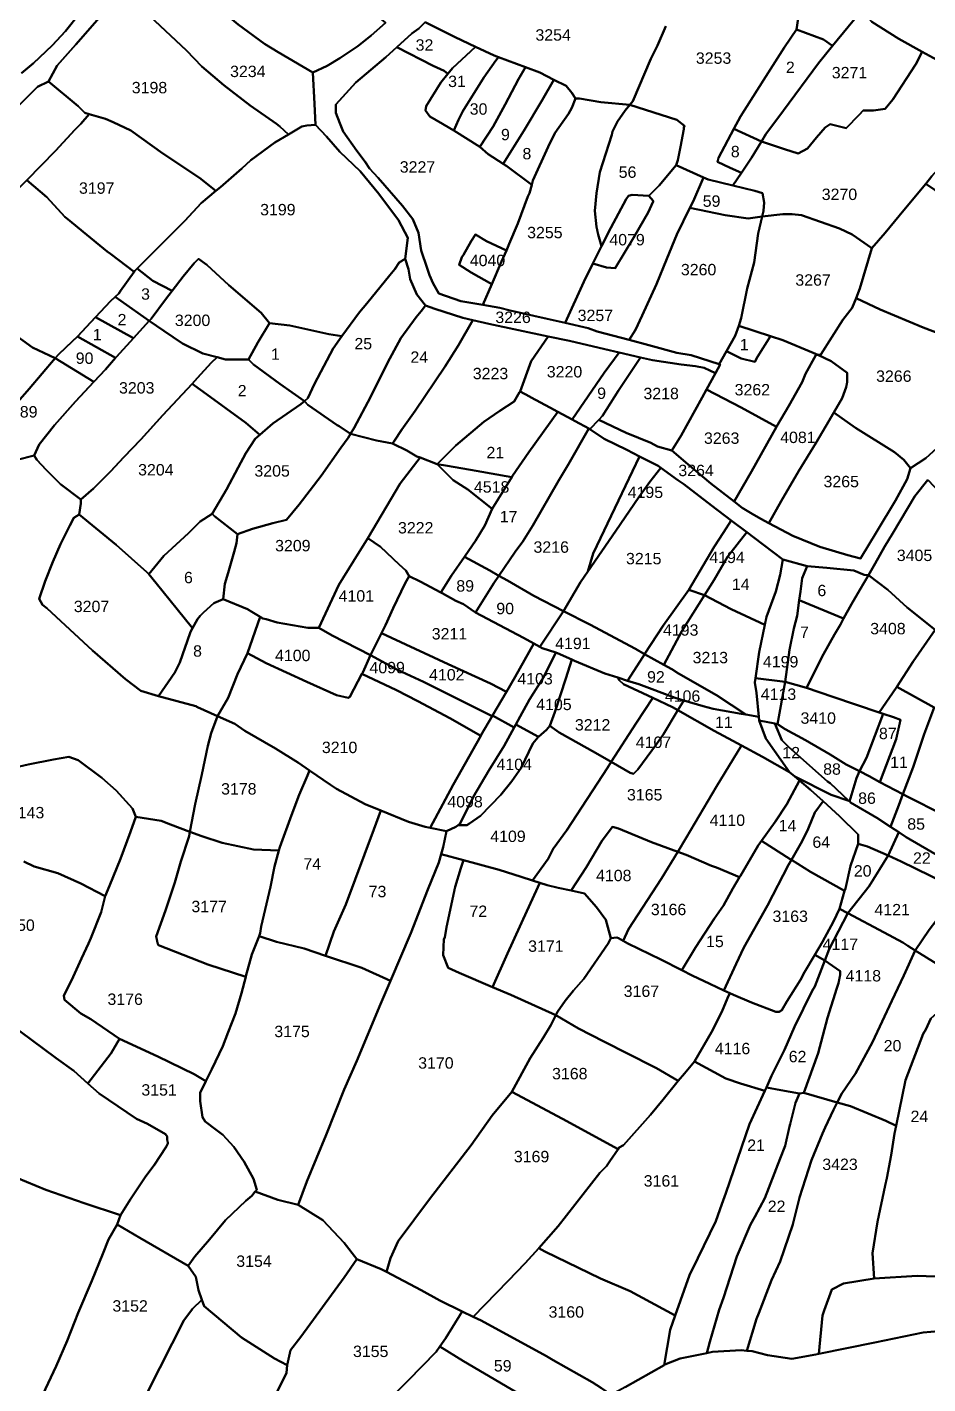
# Model space of a CAD drawing. Header units: inches. Extents: x -210528 to -96779, y -167010 to -59860.
# Drawn here: x -181319 to -171095, y -124539 to -109131 of the extents above; entities that cross this region are included whole.
import ezdxf

# ---------------------------------------------------------------- set-up
doc = ezdxf.new("R2010")
doc.units = ezdxf.units.IN
doc.header["$MEASUREMENT"] = 0
doc.layers.add('PDF7_Geometry', color=9, linetype='Continuous', true_color=0x808080)
doc.layers.add('PDF7_Text', color=7, linetype='Continuous', true_color=0xffffff)
doc.styles.add('PDF Arial', font='arial.ttf')

msp = doc.modelspace()

# ---------------------------------------------------------------- linework, layer by layer
at = {"layer": 'PDF7_Geometry', "color": 1, "lineweight": 40}
for points in [[(-181471, -108817), (-181238, -108600), (-180873, -108284), (-180786, -108198), (-180690, -108121), (-180834, -107900), (-180642, -107699), (-180507, -107546), (-180325, -107345), (-180056, -107067), (-179905, -106911), (-179883, -106952), (-179834, -106990), (-179594, -106971), (-179325, -106990), (-179118, -107096), (-179277, -107306), (-179758, -107891), (-180315, -108514), (-180719, -108974), (-180882, -109175), (-181036, -109338), (-181248, -109539), (-181382, -109654)], [(-180498, -109022), (-180767, -109329), (-180979, -109568), (-181075, -109750), (-181200, -109808), (-181805, -110411)], [(-181382, -109654), (-181248, -109539), (-181036, -109338), (-180882, -109175), (-180719, -108974)], [(-179931, -109003), (-179508, -109396), (-179335, -109578), (-179085, -109789), (-178787, -110019), (-178489, -110230), (-178451, -110259), (-178353, -110349), (-178508, -110441), (-178778, -110642), (-178883, -110738), (-179124, -110949), (-179176, -110991), (-179364, -110843), (-179777, -110565), (-180142, -110306), (-180344, -110210), (-180431, -110172), (-180614, -110119), (-180662, -110105), (-180738, -110028), (-181075, -109750), (-180979, -109568), (-180767, -109329), (-180498, -109022)], [(-176799, -109076), (-176874, -109147), (-176951, -109204), (-177122, -109358), (-177249, -109473), (-177586, -109760), (-177816, -110009), (-177816, -110105), (-177768, -110220), (-177730, -110316), (-177576, -110537), (-177480, -110661), (-177432, -110738), (-177336, -110843), (-177057, -111160), (-176942, -111313), (-176875, -111466), (-176846, -111668), (-176778, -111869), (-176750, -111946), (-176711, -112041), (-176644, -112157), (-176394, -112243), (-176145, -112286), (-175952, -112320), (-175837, -112348), (-175414, -112444), (-175212, -112490), (-174952, -112550), (-174847, -112588), (-174486, -112682), (-174260, -112741), (-173943, -112828), (-173780, -112857), (-173464, -112958), (-173453, -112962), (-173506, -113060), (-173635, -113000), (-173732, -112981), (-173895, -112962), (-174222, -112914), (-174358, -112882), (-174600, -112826), (-174760, -112789), (-175164, -112693), (-175404, -112643), (-176077, -112502), (-176261, -112460), (-176375, -112434), (-176692, -112329), (-176798, -112291), (-176894, -112166), (-176971, -111994), (-176990, -111879), (-177028, -111763), (-176999, -111524), (-177105, -111323), (-177326, -111025), (-177538, -110767), (-177768, -110546), (-177922, -110374), (-178047, -110239), (-178057, -110000), (-178076, -109645), (-177912, -109569), (-177768, -109482), (-177566, -109348), (-177413, -109224), (-177251, -109083)], [(-174067, -109119), (-174164, -109339), (-174241, -109492), (-174442, -109972), (-174476, -110013), (-174808, -109981), (-175048, -109943), (-175096, -109943), (-175135, -109876), (-175202, -109799), (-175340, -109728), (-175500, -109646), (-175660, -109586), (-175967, -109473), (-176019, -109454), (-176231, -109353), (-176461, -109243), (-176799, -109076)], [(-172568, -109033), (-172587, -109157), (-172722, -109358), (-172962, -109732), (-173222, -110144), (-173297, -110286), (-173472, -110614), (-173481, -110662), (-173337, -110729), (-173211, -110784), (-173308, -110930), (-173587, -110863), (-173643, -110838), (-173952, -110700), (-173933, -110643), (-173904, -110489), (-173866, -110288), (-173866, -110269), (-173856, -110250), (-173943, -110182), (-174476, -110013), (-174442, -109972), (-174241, -109492), (-174164, -109339), (-174067, -109119)], [(-169598, -109052), (-169742, -109292), (-169829, -109445), (-169973, -109704), (-170184, -109876), (-170223, -109924), (-170252, -109955), (-170771, -109627), (-170992, -109502), (-171158, -109410), (-171424, -109263), (-171732, -109071)], [(-171050, -110825), (-171119, -110909), (-171367, -111208), (-171578, -111467), (-171732, -111640), (-171953, -111486), (-172097, -111419), (-172530, -111266), (-172636, -111256), (-172741, -111256), (-172976, -111280), (-172962, -111218), (-172953, -111122), (-172972, -111016), (-173058, -110988), (-173308, -110930), (-173211, -110784), (-173097, -110614), (-172984, -110428), (-172722, -110518), (-172568, -110566), (-172462, -110509), (-172357, -110384), (-172261, -110269), (-172203, -110231), (-172020, -110279), (-171876, -110125), (-171828, -110077), (-171713, -110077), (-171578, -110058), (-171492, -109953), (-171232, -109550), (-171158, -109410), (-170992, -109502)], [(-181322, -110868), (-181094, -111063), (-180892, -111284), (-180835, -111332), (-180681, -111456), (-180412, -111677), (-180373, -111706), (-180104, -111910), (-180258, -112127), (-180277, -112156), (-180320, -112194), (-180373, -112242), (-180542, -112425), (-180595, -112482), (-180749, -112643), (-180806, -112702), (-180960, -112846), (-180999, -112892), (-181258, -112769), (-181700, -112453)], [(-170992, -113911), (-171117, -114026), (-171290, -114141), (-171367, -114045), (-171473, -113959), (-171915, -113681), (-172163, -113508), (-172069, -113346), (-172021, -113221), (-172011, -113163), (-172011, -113058), (-172194, -112924), (-172343, -112853), (-172309, -112847), (-172059, -112454), (-171953, -112320), (-171909, -112208), (-171636, -112339), (-171146, -112541), (-170848, -112656)], [(-171094, -114273), (-171242, -114457), (-171492, -114879), (-171588, -115032), (-171694, -115224), (-171770, -115354), (-171819, -115349), (-171934, -115301), (-172242, -115272), (-172463, -115253), (-172742, -115176), (-173069, -114927), (-173149, -114866), (-173326, -114732), (-173549, -114563), (-173866, -114323), (-173934, -114275), (-174125, -114134), (-174155, -114112), (-174366, -114007), (-174510, -113930), (-174770, -113805), (-174931, -113698), (-174830, -113590), (-174520, -113738), (-174241, -113853), (-174164, -113892), (-174001, -113940), (-173818, -114093), (-173559, -114313), (-173295, -114519), (-173203, -114591), (-173088, -114659), (-172992, -114716), (-172900, -114764), (-172626, -114908), (-172319, -115032), (-172002, -115128), (-171858, -115167), (-171675, -114860), (-171463, -114505), (-171329, -114266), (-171290, -114141), (-171117, -114026), (-170992, -113911)], [(-181431, -114044), (-181239, -113996), (-181210, -114044), (-181104, -114159), (-180941, -114322), (-180710, -114495), (-180710, -114542), (-180729, -114667), (-180787, -114705), (-180835, -114792), (-180941, -115003), (-181027, -115204), (-181114, -115424), (-181181, -115625), (-181143, -115693), (-181095, -115731), (-180989, -115827), (-180835, -115971), (-180576, -116210), (-180201, -116536), (-180028, -116670), (-179826, -116728), (-179403, -116843), (-179384, -116853), (-179159, -116955), (-179230, -117150), (-179269, -117293), (-179336, -117619), (-179413, -117955), (-179471, -118268), (-179692, -118185), (-179797, -118146), (-180086, -118098), (-180124, -118003), (-180307, -117801), (-180470, -117657), (-180739, -117456), (-180845, -117418), (-181018, -117447), (-181306, -117504), (-181758, -117609)], [(-181758, -117609), (-181306, -117504), (-181018, -117447), (-180845, -117418), (-180739, -117456), (-180470, -117657), (-180307, -117801), (-180124, -118003), (-180086, -118098), (-180144, -118271), (-180259, -118578), (-180384, -118884), (-180432, -118999), (-180711, -118855), (-180970, -118740), (-181239, -118664), (-181355, -118606)], [(-181355, -118606), (-181239, -118664), (-180970, -118740), (-180711, -118855), (-180432, -118999), (-180480, -119181), (-180595, -119478), (-180624, -119536), (-180701, -119708), (-180817, -119958), (-180903, -120130), (-180894, -120178), (-180711, -120331), (-180596, -120399), (-180269, -120619), (-180365, -120782), (-180628, -121127), (-180788, -120983), (-180990, -120839), (-181403, -120533)], [(-171013, -123321), (-171215, -123313), (-171705, -123342), (-171724, -123055), (-171666, -122700), (-171580, -122288), (-171560, -122202), (-171512, -121943), (-171474, -121694), (-171456, -121607), (-171349, -121090), (-171147, -120563), (-171118, -120515), (-171060, -120390)], [(-181403, -120533), (-180990, -120839), (-180788, -120983), (-180628, -121127), (-180500, -121242), (-180077, -121530), (-179952, -121587), (-179750, -121702), (-179731, -121731), (-179731, -121769), (-179721, -121798), (-179721, -121808), (-179740, -121846), (-179875, -122057), (-179971, -122181), (-180144, -122440), (-180259, -122622), (-180673, -122488), (-181105, -122335), (-181547, -122152)], [(-181721, -124577), (-182028, -124443), (-182567, -124184), (-182759, -124098), (-182827, -124063), (-182528, -123437), (-182403, -123197), (-182143, -122651), (-181961, -122277), (-181893, -122143), (-181852, -122042), (-181547, -122152), (-181105, -122335), (-180673, -122488), (-180259, -122622), (-180298, -122728), (-180394, -122900), (-180461, -123063), (-180586, -123370), (-180740, -123734), (-180865, -124050), (-180990, -124338), (-181203, -124788)], [(-170801, -123927), (-171147, -123956), (-171695, -124071), (-172331, -124197), (-172291, -123764), (-172272, -123706), (-172185, -123467), (-172051, -123400), (-171705, -123342), (-171215, -123313), (-171013, -123321)], [(-174531, -124578), (-174089, -124325), (-174079, -124319), (-173906, -124252), (-173605, -124189), (-173541, -124176), (-173214, -124157), (-173150, -124162), (-173089, -124166), (-172916, -124214), (-172637, -124253), (-172368, -124205), (-172331, -124197), (-171695, -124071), (-171147, -123956), (-170801, -123927)]]:
    msp.add_lwpolyline(points, dxfattribs=at)
for points in [[(-178671, -107751), (-178537, -107862), (-178406, -107978), (-178220, -108140), (-178085, -108303), (-177835, -108572), (-177566, -108821), (-177336, -109013), (-177251, -109083), (-177413, -109224), (-177566, -109348), (-177768, -109482), (-177912, -109569), (-178076, -109645), (-178470, -109415), (-178624, -109319), (-178922, -109099), (-179335, -108754), (-179479, -108629), (-179258, -108389), (-179152, -108255), (-179133, -108236), (-178969, -108065), (-178931, -108025)], [(-172478, -108357), (-172433, -108295), (-172318, -108208), (-172260, -108199), (-172126, -108304), (-171934, -108592), (-171795, -108744), (-171809, -108889), (-171809, -108985), (-171876, -108975), (-172176, -109342), (-172280, -109272), (-172587, -109157), (-172568, -109033), (-172674, -108965), (-172712, -108946), (-172828, -108870), (-172549, -108457)], [(-179479, -108629), (-179335, -108754), (-178922, -109099), (-178624, -109319), (-178470, -109415), (-178076, -109645), (-178057, -110000), (-178047, -110239), (-178143, -110249), (-178201, -110259), (-178353, -110349), (-178451, -110259), (-178489, -110230), (-178787, -110019), (-179085, -109789), (-179335, -109578), (-179508, -109396), (-179931, -109003), (-179806, -108926)], [(-176799, -109076), (-176461, -109243), (-176231, -109353), (-176490, -109597), (-176544, -109663), (-176586, -109626), (-176711, -109569), (-177122, -109358), (-176951, -109204), (-176874, -109147)], [(-171809, -108985), (-171732, -109071), (-171424, -109263), (-171158, -109410), (-171232, -109550), (-171492, -109953), (-171578, -110058), (-171713, -110077), (-171828, -110077), (-171876, -110125), (-172020, -110279), (-172203, -110231), (-172261, -110269), (-172357, -110384), (-172462, -110509), (-172568, -110566), (-172722, -110518), (-172984, -110428), (-172933, -110346), (-172732, -110077), (-172337, -109541), (-172176, -109342), (-171876, -108975)], [(-172587, -109157), (-172280, -109272), (-172176, -109342), (-172337, -109541), (-172732, -110077), (-172933, -110346), (-172984, -110428), (-173297, -110286), (-173222, -110144), (-172962, -109732), (-172722, -109358)], [(-177122, -109358), (-176711, -109569), (-176586, -109626), (-176544, -109663), (-176624, -109760), (-176788, -110029), (-176797, -110077), (-176749, -110144), (-176605, -110230), (-176519, -110278), (-176476, -110305), (-176182, -110489), (-176086, -110575), (-175917, -110683), (-175875, -110709), (-175590, -110920), (-175615, -111016), (-175635, -111054), (-175750, -111361), (-175846, -111591), (-175879, -111668), (-176106, -111562), (-176231, -111486), (-176279, -111562), (-176365, -111716), (-176384, -111744), (-176413, -111831), (-176279, -111917), (-176043, -112049), (-176145, -112286), (-176394, -112243), (-176644, -112157), (-176711, -112041), (-176750, -111946), (-176778, -111869), (-176846, -111668), (-176875, -111466), (-176942, -111313), (-177057, -111160), (-177336, -110843), (-177432, -110738), (-177480, -110661), (-177576, -110537), (-177730, -110316), (-177768, -110220), (-177816, -110105), (-177816, -110009), (-177586, -109760), (-177249, -109473)], [(-176231, -109353), (-176019, -109454), (-175967, -109473), (-176000, -109511), (-176134, -109703), (-176375, -110086), (-176423, -110182), (-176476, -110305), (-176519, -110278), (-176605, -110230), (-176749, -110144), (-176797, -110077), (-176788, -110029), (-176624, -109760), (-176544, -109663), (-176490, -109597)], [(-175967, -109473), (-175660, -109586), (-175740, -109722), (-175894, -110010), (-176029, -110259), (-176182, -110489), (-176476, -110305), (-176423, -110182), (-176375, -110086), (-176134, -109703), (-176000, -109511)], [(-175660, -109586), (-175500, -109646), (-175340, -109728), (-175471, -109962), (-175682, -110307), (-175917, -110683), (-176086, -110575), (-176182, -110489), (-176029, -110259), (-175894, -110010), (-175740, -109722)], [(-181075, -109750), (-180738, -110028), (-180662, -110105), (-180614, -110119), (-180710, -110230), (-180777, -110297), (-180998, -110536), (-181322, -110868), (-181354, -110900), (-181557, -111107), (-181738, -110948), (-182039, -110613), (-181805, -110411), (-181200, -109808)], [(-175340, -109728), (-175202, -109799), (-175135, -109876), (-175096, -109943), (-175135, -110048), (-175173, -110115), (-175327, -110336), (-175404, -110489), (-175577, -110872), (-175590, -110920), (-175875, -110709), (-175917, -110683), (-175682, -110307), (-175471, -109962)], [(-175096, -109943), (-175048, -109943), (-174808, -109981), (-174476, -110013), (-174529, -110077), (-174616, -110202), (-174673, -110317), (-174683, -110355), (-174817, -110777), (-174856, -111016), (-174875, -111217), (-174856, -111400), (-174837, -111486), (-174798, -111620), (-174896, -111815), (-175000, -112023), (-175212, -112490), (-175414, -112444), (-175837, -112348), (-175952, -112320), (-176145, -112286), (-176043, -112049), (-175933, -111792), (-175879, -111668), (-175846, -111591), (-175750, -111361), (-175635, -111054), (-175615, -111016), (-175590, -110920), (-175577, -110872), (-175404, -110489), (-175327, -110336), (-175173, -110115), (-175135, -110048)], [(-174476, -110013), (-173943, -110182), (-173856, -110250), (-173866, -110269), (-173866, -110288), (-173904, -110489), (-173933, -110643), (-173952, -110700), (-174145, -110930), (-174260, -111045), (-174452, -111035), (-174491, -111045), (-174520, -111083), (-174693, -111409), (-174798, -111620), (-174837, -111486), (-174856, -111400), (-174875, -111217), (-174856, -111016), (-174817, -110777), (-174683, -110355), (-174673, -110317), (-174616, -110202), (-174529, -110077)], [(-180614, -110119), (-180431, -110172), (-180344, -110210), (-180142, -110306), (-179777, -110565), (-179364, -110843), (-179176, -110991), (-179345, -111131), (-179527, -111332), (-180071, -111873), (-180095, -111897), (-180104, -111910), (-180373, -111706), (-180412, -111677), (-180681, -111456), (-180835, -111332), (-180892, -111284), (-181094, -111063), (-181322, -110868), (-180998, -110536), (-180777, -110297), (-180710, -110230)], [(-170372, -110079), (-169973, -110356), (-169415, -110710), (-169369, -110740), (-169685, -111151), (-169858, -111400), (-170060, -111649), (-170790, -111132), (-171119, -110909), (-171050, -110825), (-170742, -110480), (-170607, -110327), (-170453, -110164)], [(-178047, -110239), (-177922, -110374), (-177768, -110546), (-177538, -110767), (-177326, -111025), (-177105, -111323), (-176999, -111524), (-177028, -111763), (-177096, -111802), (-177144, -111878), (-177201, -111946), (-177461, -112271), (-177547, -112367), (-177745, -112641), (-177894, -112616), (-178336, -112520), (-178566, -112492), (-178662, -112377), (-179028, -112060), (-179278, -111830), (-179374, -111763), (-179422, -111811), (-179547, -111964), (-179673, -112126), (-179893, -112012), (-180071, -111873), (-179527, -111332), (-179345, -111131), (-179176, -110991), (-179124, -110949), (-178883, -110738), (-178778, -110642), (-178508, -110441), (-178353, -110349), (-178201, -110259), (-178143, -110249)], [(-173297, -110286), (-172984, -110428), (-173097, -110614), (-173211, -110784), (-173337, -110729), (-173481, -110662), (-173472, -110614)], [(-173952, -110700), (-173643, -110838), (-173760, -111112), (-173795, -111184), (-173943, -111486), (-174058, -111764), (-174174, -112051), (-174337, -112406), (-174414, -112569), (-174486, -112682), (-174847, -112588), (-174952, -112550), (-175212, -112490), (-175000, -112023), (-174896, -111815), (-174741, -111860), (-174645, -111869), (-174423, -111505), (-174270, -111237), (-174212, -111112), (-174212, -111103), (-174260, -111045), (-174145, -110930)], [(-173643, -110838), (-173587, -110863), (-173308, -110930), (-173058, -110988), (-172972, -111016), (-172953, -111122), (-172962, -111218), (-172976, -111280), (-173135, -111304), (-173395, -111266), (-173795, -111184), (-173760, -111112)], [(-171119, -110909), (-170790, -111132), (-170060, -111649), (-170002, -111716), (-170098, -111822), (-170213, -111966), (-170617, -112531), (-170733, -112684), (-170790, -112684), (-170848, -112656), (-171146, -112541), (-171636, -112339), (-171909, -112208), (-171867, -112100), (-171732, -111640), (-171578, -111467), (-171367, -111208)], [(-174260, -111045), (-174212, -111103), (-174212, -111112), (-174270, -111237), (-174423, -111505), (-174645, -111869), (-174741, -111860), (-174896, -111815), (-174798, -111620), (-174693, -111409), (-174520, -111083), (-174491, -111045), (-174452, -111035)], [(-173795, -111184), (-173395, -111266), (-173135, -111304), (-172976, -111280), (-173020, -111476), (-173068, -111802), (-173145, -112099), (-173212, -112435), (-173242, -112522), (-173280, -112636), (-173381, -112812), (-173464, -112958), (-173780, -112857), (-173943, -112828), (-174260, -112741), (-174486, -112682), (-174414, -112569), (-174337, -112406), (-174174, -112051), (-174058, -111764), (-173943, -111486)], [(-172976, -111280), (-172741, -111256), (-172636, -111256), (-172530, -111266), (-172097, -111419), (-171953, -111486), (-171732, -111640), (-171867, -112100), (-171909, -112208), (-171953, -112320), (-172059, -112454), (-172309, -112847), (-172343, -112853), (-172395, -112828), (-172741, -112684), (-172880, -112639), (-173242, -112522), (-173212, -112435), (-173145, -112099), (-173068, -111802), (-173020, -111476)], [(-175879, -111668), (-175933, -111792), (-176043, -112049), (-176279, -111917), (-176413, -111831), (-176384, -111744), (-176365, -111716), (-176279, -111562), (-176231, -111486), (-176106, -111562)], [(-179673, -112126), (-179547, -111964), (-179422, -111811), (-179374, -111763), (-179278, -111830), (-179028, -112060), (-178662, -112377), (-178566, -112492), (-178701, -112712), (-178807, -112904), (-179066, -112904), (-179163, -112879), (-179326, -112837), (-179556, -112722), (-179768, -112578), (-179933, -112466), (-179912, -112444), (-179749, -112223)], [(-176798, -112291), (-176846, -112358), (-176903, -112425), (-177077, -112664), (-177230, -112942), (-177423, -113335), (-177605, -113680), (-177647, -113751), (-177778, -113661), (-177798, -113652), (-178134, -113421), (-178172, -113378), (-178134, -113345), (-178057, -113182), (-177846, -112779), (-177745, -112641), (-177547, -112367), (-177461, -112271), (-177201, -111946), (-177144, -111878), (-177096, -111802), (-177028, -111763), (-176990, -111879), (-176971, -111994), (-176894, -112166)], [(-182316, -111968), (-182046, -112175), (-181700, -112453), (-181258, -112769), (-180999, -112892), (-181296, -113239), (-181479, -113447), (-181835, -113220), (-182113, -113009), (-182382, -112779), (-182760, -112477), (-182632, -112338), (-182440, -112117)], [(-180071, -111873), (-179893, -112012), (-179673, -112126), (-179749, -112223), (-179912, -112444), (-179933, -112466), (-180320, -112194), (-180277, -112156), (-180258, -112127), (-180104, -111910), (-180095, -111897)], [(-180320, -112194), (-179933, -112466), (-180113, -112663), (-180542, -112425), (-180373, -112242)], [(-176261, -112460), (-176423, -112741), (-176577, -112990), (-176913, -113489), (-177067, -113700), (-177154, -113834), (-177170, -113861), (-177355, -113824), (-177647, -113751), (-177605, -113680), (-177423, -113335), (-177230, -112942), (-177077, -112664), (-176903, -112425), (-176846, -112358), (-176798, -112291), (-176692, -112329), (-176375, -112434)], [(-179933, -112466), (-179768, -112578), (-179556, -112722), (-179326, -112837), (-179163, -112879), (-179230, -112942), (-179384, -113115), (-179447, -113183), (-179778, -113536), (-180028, -113814), (-180220, -114015), (-180374, -114178), (-180566, -114370), (-180710, -114495), (-180941, -114322), (-181104, -114159), (-181210, -114044), (-181239, -113996), (-181181, -113872), (-181008, -113651), (-180768, -113383), (-180561, -113159), (-180431, -113019), (-180316, -112886), (-180306, -112875), (-180113, -112663)], [(-180542, -112425), (-180113, -112663), (-180306, -112875), (-180316, -112886), (-180749, -112643), (-180595, -112482)], [(-175404, -112643), (-175596, -112923), (-175721, -113268), (-175731, -113278), (-175789, -113383), (-175952, -113489), (-176135, -113613), (-176452, -113882), (-176663, -114093), (-176856, -114020), (-176894, -114006), (-177009, -113939), (-177163, -113862), (-177170, -113861), (-177154, -113834), (-177067, -113700), (-176913, -113489), (-176577, -112990), (-176423, -112741), (-176261, -112460), (-176077, -112502)], [(-177745, -112641), (-177846, -112779), (-178057, -113182), (-178134, -113345), (-178172, -113378), (-178451, -113182), (-178749, -112961), (-178807, -112904), (-178701, -112712), (-178566, -112492), (-178336, -112520), (-177894, -112616)], [(-173242, -112522), (-172880, -112639), (-173030, -112876), (-173059, -112933), (-173213, -112895), (-173381, -112812), (-173280, -112636)], [(-180749, -112643), (-180316, -112886), (-180431, -113019), (-180561, -113159), (-180999, -112892), (-180960, -112846), (-180806, -112702)], [(-174600, -112826), (-174770, -113058), (-175132, -113585), (-175294, -113499), (-175385, -113451), (-175596, -113336), (-175616, -113326), (-175721, -113268), (-175596, -112923), (-175404, -112643), (-175164, -112693), (-174760, -112789)], [(-172880, -112639), (-172741, -112684), (-172395, -112828), (-172343, -112853), (-172367, -112857), (-172482, -113068), (-172520, -113163), (-172674, -113432), (-172809, -113662), (-172814, -113671), (-173213, -113451), (-173606, -113246), (-173506, -113060), (-173453, -112962), (-173464, -112958), (-173381, -112812), (-173213, -112895), (-173059, -112933), (-173030, -112876)], [(-180999, -112892), (-180561, -113159), (-180768, -113383), (-181008, -113651), (-181181, -113872), (-181239, -113996), (-181431, -114044), (-181767, -114178), (-181902, -113986), (-181948, -113946), (-181556, -113536), (-181479, -113447), (-181296, -113239)], [(-179163, -112879), (-179066, -112904), (-178807, -112904), (-178749, -112961), (-178451, -113182), (-178172, -113378), (-178211, -113412), (-178528, -113632), (-178679, -113761), (-178836, -113623), (-179326, -113268), (-179447, -113183), (-179384, -113115), (-179230, -112942)], [(-174358, -112882), (-174606, -113259), (-174789, -113546), (-174830, -113590), (-174931, -113698), (-174943, -113690), (-175097, -113604), (-175132, -113585), (-174770, -113058), (-174600, -112826)], [(-173506, -113060), (-173606, -113246), (-173655, -113336), (-173895, -113767), (-174001, -113940), (-174164, -113892), (-174241, -113853), (-174520, -113738), (-174830, -113590), (-174789, -113546), (-174606, -113259), (-174358, -112882), (-174222, -112914), (-173895, -112962), (-173732, -112981), (-173635, -113000)], [(-172343, -112853), (-172194, -112924), (-172011, -113058), (-172011, -113163), (-172021, -113221), (-172069, -113346), (-172163, -113508), (-172251, -113662), (-172367, -113854), (-172559, -114170), (-172761, -114515), (-172900, -114764), (-172992, -114716), (-173088, -114659), (-173203, -114591), (-173295, -114519), (-173097, -114179), (-172814, -113671), (-172809, -113662), (-172674, -113432), (-172520, -113163), (-172482, -113068), (-172367, -112857)], [(-179447, -113183), (-179326, -113268), (-178836, -113623), (-178679, -113761), (-178730, -113805), (-178836, -113968), (-178922, -114131), (-179057, -114380), (-179220, -114658), (-179355, -114744), (-179489, -114878), (-179768, -115137), (-179939, -115345), (-179961, -115319), (-180307, -115012), (-180729, -114667), (-180710, -114542), (-180710, -114495), (-180566, -114370), (-180374, -114178), (-180220, -114015), (-180028, -113814), (-179778, -113536)], [(-173606, -113246), (-173213, -113451), (-172814, -113671), (-173097, -114179), (-173295, -114519), (-173559, -114313), (-173818, -114093), (-174001, -113940), (-173895, -113767), (-173655, -113336)], [(-178172, -113378), (-178134, -113421), (-177798, -113652), (-177778, -113661), (-177647, -113751), (-177673, -113795), (-177759, -113910), (-177980, -114227), (-178230, -114552), (-178374, -114725), (-178528, -114763), (-178759, -114830), (-178932, -114888), (-179191, -114686), (-179220, -114658), (-179057, -114380), (-178922, -114131), (-178836, -113968), (-178730, -113805), (-178679, -113761), (-178528, -113632), (-178211, -113412)], [(-175294, -113499), (-175625, -113959), (-175808, -114227), (-175817, -114241), (-176221, -114169), (-176548, -114112), (-176663, -114093), (-176452, -113882), (-176135, -113613), (-175952, -113489), (-175789, -113383), (-175731, -113278), (-175721, -113268), (-175616, -113326), (-175596, -113336), (-175385, -113451)], [(-175132, -113585), (-175097, -113604), (-174943, -113690), (-175174, -114093), (-175289, -114284), (-175577, -114792), (-175693, -114974), (-175779, -115089), (-175963, -115361), (-176068, -115300), (-176353, -115147), (-176346, -115137), (-176231, -114965), (-176125, -114792), (-176039, -114601), (-175817, -114241), (-175808, -114227), (-175625, -113959), (-175294, -113499)], [(-172163, -113508), (-171915, -113681), (-171473, -113959), (-171367, -114045), (-171290, -114141), (-171329, -114266), (-171463, -114505), (-171675, -114860), (-171858, -115167), (-172002, -115128), (-172319, -115032), (-172626, -114908), (-172900, -114764), (-172761, -114515), (-172559, -114170), (-172367, -113854), (-172251, -113662)], [(-174931, -113698), (-174770, -113805), (-174510, -113930), (-174366, -114007), (-174606, -114505), (-174895, -115109), (-174955, -115313), (-175039, -115435), (-175230, -115762), (-175568, -115588), (-175866, -115415), (-175963, -115361), (-175779, -115089), (-175693, -114974), (-175577, -114792), (-175289, -114284), (-175174, -114093), (-174943, -113690)], [(-177647, -113751), (-177355, -113824), (-177170, -113861), (-177163, -113862), (-177009, -113939), (-176894, -114006), (-176856, -114020), (-177086, -114313), (-177452, -114936), (-177615, -115195), (-177779, -115463), (-178009, -115952), (-178134, -115952), (-178480, -115894), (-178605, -115856), (-178644, -115846), (-178672, -115829), (-178692, -115817), (-178769, -115770), (-178817, -115741), (-179095, -115626), (-179076, -115453), (-179038, -115329), (-178970, -115089), (-178942, -114993), (-178932, -114888), (-178759, -114830), (-178528, -114763), (-178374, -114725), (-178230, -114552), (-177980, -114227), (-177759, -113910), (-177673, -113795)], [(-176856, -114020), (-176663, -114093), (-176481, -114275), (-176317, -114380), (-176039, -114601), (-176125, -114792), (-176231, -114965), (-176346, -115137), (-176353, -115147), (-176500, -115358), (-176622, -115550), (-176856, -115425), (-176981, -115367), (-177019, -115300), (-177096, -115233), (-177308, -115032), (-177452, -114936), (-177086, -114313)], [(-174125, -114134), (-174251, -114294), (-174376, -114467), (-174635, -114850), (-174955, -115313), (-174895, -115109), (-174606, -114505), (-174366, -114007), (-174155, -114112)], [(-176663, -114093), (-176548, -114112), (-176221, -114169), (-175817, -114241), (-176039, -114601), (-176317, -114380), (-176481, -114275)], [(-173326, -114732), (-173415, -114869), (-173520, -115032), (-173809, -115521), (-174097, -115924), (-174310, -116250), (-174414, -116192), (-174933, -115914), (-175230, -115762), (-175039, -115435), (-174955, -115313), (-174635, -114850), (-174376, -114467), (-174251, -114294), (-174125, -114134), (-173934, -114275), (-173866, -114323), (-173549, -114563)], [(-171094, -114273), (-170829, -114553), (-170704, -114688), (-170416, -115013), (-170401, -115037), (-170483, -115128), (-170763, -115622), (-170771, -115636), (-170983, -115934), (-171012, -115976), (-171329, -115723), (-171550, -115521), (-171770, -115354), (-171694, -115224), (-171588, -115032), (-171492, -114879), (-171242, -114457)], [(-180729, -114667), (-180307, -115012), (-179961, -115319), (-179939, -115345), (-179855, -115444), (-179615, -115741), (-179441, -115956), (-179461, -115990), (-179470, -116009), (-179586, -116345), (-179643, -116460), (-179826, -116728), (-180028, -116670), (-180201, -116536), (-180576, -116210), (-180835, -115971), (-180989, -115827), (-181095, -115731), (-181143, -115693), (-181181, -115625), (-181114, -115424), (-181027, -115204), (-180941, -115003), (-180835, -114792), (-180787, -114705)], [(-179220, -114658), (-179191, -114686), (-178932, -114888), (-178942, -114993), (-178970, -115089), (-179038, -115329), (-179076, -115453), (-179095, -115626), (-179201, -115674), (-179317, -115779), (-179355, -115817), (-179384, -115856), (-179441, -115956), (-179615, -115741), (-179855, -115444), (-179939, -115345), (-179768, -115137), (-179489, -114878), (-179355, -114744)], [(-173149, -114866), (-173367, -115147), (-173520, -115406), (-173631, -115582), (-173809, -115521), (-173520, -115032), (-173415, -114869), (-173326, -114732)], [(-177452, -114936), (-177308, -115032), (-177096, -115233), (-177019, -115300), (-176981, -115367), (-177029, -115444), (-177163, -115731), (-177250, -115923), (-177296, -116015), (-177413, -116249), (-177420, -116263), (-177856, -116038), (-178009, -115952), (-177779, -115463), (-177615, -115195)], [(-172742, -115176), (-172771, -115349), (-172819, -115540), (-172925, -115828), (-172944, -115918), (-173328, -115742), (-173631, -115582), (-173520, -115406), (-173367, -115147), (-173149, -114866), (-173069, -114927)], [(-176353, -115147), (-176068, -115300), (-175963, -115361), (-176020, -115444), (-176231, -115779), (-176366, -115684), (-176452, -115645), (-176606, -115559), (-176622, -115550), (-176500, -115358)], [(-172742, -115176), (-172463, -115253), (-172521, -115387), (-172540, -115540), (-172554, -115638), (-172579, -115818), (-172617, -115962), (-172665, -116202), (-172713, -116566), (-173052, -116524), (-173011, -116230), (-172944, -115918), (-172925, -115828), (-172819, -115540), (-172771, -115349)], [(-171770, -115354), (-171867, -115521), (-171963, -115684), (-172051, -115846), (-172554, -115638), (-172540, -115540), (-172521, -115387), (-172463, -115253), (-172242, -115272), (-171934, -115301), (-171819, -115349)], [(-176622, -115550), (-176606, -115559), (-176452, -115645), (-176366, -115684), (-176231, -115779), (-175683, -116067), (-175566, -116131), (-175779, -116508), (-175878, -116678), (-176058, -116585), (-176539, -116364), (-177183, -116067), (-177296, -116015), (-177250, -115923), (-177163, -115731), (-177029, -115444), (-176981, -115367), (-176856, -115425)], [(-175963, -115361), (-175866, -115415), (-175568, -115588), (-175230, -115762), (-175499, -116167), (-175566, -116131), (-175683, -116067), (-176231, -115779), (-176020, -115444)], [(-171770, -115354), (-171550, -115521), (-171329, -115723), (-171012, -115976), (-171262, -116336), (-171447, -116623), (-171454, -116633), (-171647, -116914), (-172175, -116738), (-172473, -116633), (-172281, -116250), (-172156, -116029), (-172088, -115914), (-172051, -115846), (-171963, -115684), (-171867, -115521)], [(-173809, -115521), (-173631, -115582), (-173886, -115991), (-174091, -116372), (-174310, -116250), (-174097, -115924)], [(-179095, -115626), (-178817, -115741), (-178769, -115770), (-178692, -115817), (-178672, -115829), (-178817, -116239), (-178932, -116479), (-179038, -116747), (-179159, -116955), (-179384, -116853), (-179403, -116843), (-179826, -116728), (-179643, -116460), (-179586, -116345), (-179470, -116009), (-179461, -115990), (-179441, -115956), (-179384, -115856), (-179355, -115817), (-179317, -115779), (-179201, -115674)], [(-173631, -115582), (-173328, -115742), (-172944, -115918), (-173011, -116230), (-173052, -116524), (-173059, -116575), (-173040, -116690), (-173015, -116962), (-173160, -116938), (-173492, -116719), (-173924, -116470), (-174001, -116422), (-174091, -116372), (-173886, -115991)], [(-172554, -115638), (-172051, -115846), (-172088, -115914), (-172156, -116029), (-172281, -116250), (-172473, -116633), (-172713, -116566), (-172665, -116202), (-172617, -115962), (-172579, -115818)], [(-170763, -115622), (-170483, -115838), (-170262, -116001), (-170054, -116078), (-170214, -116231), (-170320, -116355), (-170541, -116624), (-170714, -116863), (-170801, -116975), (-170887, -116930), (-171022, -116856), (-171447, -116623), (-171262, -116336), (-171012, -115976), (-170983, -115934), (-170771, -115636)], [(-178672, -115829), (-178644, -115846), (-178605, -115856), (-178480, -115894), (-178134, -115952), (-178009, -115952), (-177856, -116038), (-177420, -116263), (-177510, -116460), (-177518, -116475), (-177654, -116738), (-177673, -116747), (-177808, -116719), (-178144, -116565), (-178605, -116354), (-178817, -116239)], [(-175230, -115762), (-174933, -115914), (-174414, -116192), (-174310, -116250), (-174328, -116278), (-174504, -116553), (-174613, -116518), (-174761, -116470), (-175107, -116326), (-175134, -116314), (-175299, -116240), (-175316, -116234), (-175472, -116182), (-175499, -116167)], [(-177296, -116015), (-177183, -116067), (-176539, -116364), (-176058, -116585), (-175878, -116678), (-176035, -116947), (-176041, -116957), (-176443, -116757), (-176818, -116565), (-177115, -116431), (-177420, -116263), (-177413, -116249)], [(-175566, -116131), (-175499, -116167), (-175472, -116182), (-175316, -116234), (-175453, -116508), (-175616, -116767), (-175722, -116958), (-175771, -117049), (-175790, -117084), (-176035, -116947), (-175878, -116678), (-175779, -116508)], [(-177518, -116475), (-177125, -116661), (-176885, -116786), (-176520, -116977), (-176169, -117179), (-176481, -117735), (-176743, -118225), (-176799, -118214), (-176991, -118156), (-177304, -118028), (-177481, -117955), (-177808, -117782), (-177875, -117734), (-178112, -117573), (-178240, -117485), (-178500, -117322), (-178846, -117121), (-178961, -117044), (-179159, -116955), (-179038, -116747), (-178932, -116479), (-178817, -116239), (-178605, -116354), (-178144, -116565), (-177808, -116719), (-177673, -116747), (-177654, -116738)], [(-177420, -116263), (-177115, -116431), (-176818, -116565), (-176443, -116757), (-176041, -116957), (-176164, -117169), (-176169, -117179), (-176520, -116977), (-176885, -116786), (-177125, -116661), (-177518, -116475), (-177510, -116460)], [(-175316, -116234), (-175299, -116240), (-175134, -116314), (-175203, -116527), (-175328, -116911), (-175385, -117064), (-175424, -117112), (-175513, -117192), (-175771, -117049), (-175722, -116958), (-175616, -116767), (-175453, -116508)], [(-175134, -116314), (-175107, -116326), (-174761, -116470), (-174613, -116518), (-174597, -116546), (-174549, -116594), (-174217, -116748), (-174405, -117035), (-174688, -117475), (-174866, -117371), (-175280, -117141), (-175385, -117064), (-175328, -116911), (-175203, -116527)], [(-174310, -116250), (-174091, -116372), (-174001, -116422), (-173924, -116470), (-173492, -116719), (-173160, -116938), (-173213, -116930), (-173530, -116872), (-173646, -116844), (-173865, -116777), (-173963, -116748), (-174376, -116594), (-174504, -116553), (-174328, -116278)], [(-174613, -116518), (-174504, -116553), (-174376, -116594), (-173963, -116748), (-173865, -116777), (-173932, -116887), (-173992, -116853), (-174217, -116748), (-174549, -116594), (-174597, -116546)], [(-173052, -116524), (-172713, -116566), (-172800, -117045), (-172830, -117040), (-173011, -117007), (-173015, -116962), (-173040, -116690), (-173059, -116575)], [(-172473, -116633), (-172175, -116738), (-171647, -116914), (-171600, -116930), (-171791, -117429), (-171872, -117582), (-172021, -117505), (-172204, -117390), (-172483, -117227), (-172713, -117103), (-172800, -117045), (-172713, -116566)], [(-171447, -116623), (-171022, -116856), (-171137, -117160), (-171262, -117534), (-171378, -117843), (-171639, -117705), (-171454, -117218), (-171406, -116997), (-171483, -116969), (-171600, -116930), (-171647, -116914), (-171454, -116633)], [(-174217, -116748), (-173992, -116853), (-173932, -116887), (-174097, -117160), (-174174, -117275), (-174386, -117562), (-174434, -117610), (-174472, -117601), (-174688, -117475), (-174405, -117035)], [(-173865, -116777), (-173646, -116844), (-173530, -116872), (-173213, -116930), (-173160, -116938), (-173015, -116962), (-173011, -117007), (-172934, -117208), (-172665, -117591), (-172973, -117419), (-173211, -117290), (-173309, -117237), (-173521, -117122), (-173932, -116887)], [(-176035, -116947), (-175790, -117084), (-175904, -117294), (-176078, -117572), (-176251, -117869), (-176404, -118176), (-176426, -118193), (-176452, -118214), (-176558, -118262), (-176743, -118225), (-176481, -117735), (-176169, -117179), (-176164, -117169), (-176041, -116957)], [(-173932, -116887), (-173521, -117122), (-173309, -117237), (-173211, -117290), (-173492, -117754), (-173838, -118339), (-173933, -118496), (-174232, -118387), (-174607, -118233), (-174674, -118214), (-174790, -118367), (-174972, -118674), (-175142, -118937), (-175290, -118904), (-175414, -118875), (-175500, -118848), (-175581, -118822), (-175405, -118578), (-175347, -118463), (-175193, -118252), (-174732, -117543), (-174688, -117475), (-174472, -117601), (-174434, -117610), (-174386, -117562), (-174174, -117275), (-174097, -117160)], [(-171600, -116930), (-171483, -116969), (-171406, -116997), (-171454, -117218), (-171639, -117705), (-171762, -117639), (-171872, -117582), (-171791, -117429)], [(-171022, -116856), (-170887, -116930), (-170801, -116975), (-170275, -117251), (-170350, -117408), (-170560, -117850), (-170575, -117879), (-170717, -118164), (-170926, -118071), (-171329, -117870), (-171378, -117843), (-171262, -117534), (-171137, -117160)], [(-179159, -116955), (-178961, -117044), (-178846, -117121), (-178500, -117322), (-178240, -117485), (-178112, -117573), (-178135, -117629), (-178231, -117849), (-178317, -118079), (-178452, -118444), (-178462, -118483), (-178750, -118472), (-179105, -118396), (-179336, -118319), (-179471, -118268), (-179413, -117955), (-179336, -117619), (-179269, -117293), (-179230, -117150)], [(-175385, -117064), (-175280, -117141), (-174866, -117371), (-174688, -117475), (-174732, -117543), (-175193, -118252), (-175347, -118463), (-175405, -118578), (-175581, -118822), (-175712, -118779), (-175962, -118703), (-176366, -118593), (-176619, -118524), (-176597, -118444), (-176558, -118262), (-176452, -118214), (-176426, -118193), (-176328, -118195), (-176299, -118176), (-176174, -118089), (-175943, -117850), (-175818, -117696), (-175712, -117543), (-175578, -117265), (-175520, -117198), (-175513, -117192), (-175424, -117112)], [(-175771, -117049), (-175513, -117192), (-175520, -117198), (-175578, -117265), (-175712, -117543), (-175818, -117696), (-175943, -117850), (-176174, -118089), (-176299, -118176), (-176328, -118195), (-176426, -118193), (-176404, -118176), (-176251, -117869), (-176078, -117572), (-175904, -117294), (-175790, -117084)], [(-173011, -117007), (-172830, -117040), (-172752, -117227), (-172675, -117304), (-172233, -117697), (-172204, -117716), (-171991, -117919), (-172194, -117850), (-172605, -117642), (-172665, -117591), (-172934, -117208)], [(-172830, -117040), (-172800, -117045), (-172713, -117103), (-172483, -117227), (-172204, -117390), (-172021, -117505), (-171872, -117582), (-171906, -117659), (-171985, -117925), (-171991, -117919), (-172204, -117716), (-172233, -117697), (-172675, -117304), (-172752, -117227)], [(-173211, -117290), (-172973, -117419), (-172665, -117591), (-172605, -117642), (-172553, -117686), (-172694, -117956), (-172829, -118157), (-172983, -118373), (-173021, -118425), (-173223, -118770), (-173233, -118786), (-173492, -118674), (-173550, -118655), (-173838, -118531), (-173933, -118496), (-173838, -118339), (-173492, -117754)], [(-178112, -117573), (-177875, -117734), (-177808, -117782), (-177481, -117955), (-177304, -118028), (-177385, -118243), (-177702, -119095), (-177837, -119402), (-177931, -119676), (-178173, -119594), (-178490, -119517), (-178686, -119453), (-178673, -119421), (-178663, -119345), (-178615, -119153), (-178558, -118894), (-178510, -118664), (-178462, -118483), (-178452, -118444), (-178317, -118079), (-178231, -117849), (-178135, -117629)], [(-172284, -117921), (-172377, -118051), (-172454, -118234), (-172521, -118377), (-172642, -118587), (-172656, -118579), (-172983, -118373), (-172829, -118157), (-172694, -117956), (-172553, -117686), (-172425, -117793)], [(-172553, -117686), (-172605, -117642), (-172194, -117850), (-171991, -117919), (-171985, -117925), (-171973, -117937), (-171675, -118109), (-171518, -118212), (-171423, -118274), (-171547, -118540), (-171781, -118435), (-171887, -118406), (-171887, -118301), (-172098, -118090), (-172284, -117921), (-172425, -117793)], [(-171872, -117582), (-171762, -117639), (-171639, -117705), (-171378, -117843), (-171425, -117965), (-171518, -118212), (-171675, -118109), (-171973, -117937), (-171985, -117925), (-171906, -117659)], [(-171378, -117843), (-171329, -117870), (-170926, -118071), (-170717, -118164), (-170929, -118572), (-170945, -118560), (-171339, -118330), (-171423, -118274), (-171518, -118212), (-171425, -117965)], [(-171887, -118406), (-171973, -118655), (-172031, -118914), (-172039, -118941), (-172425, -118722), (-172642, -118587), (-172521, -118377), (-172454, -118234), (-172377, -118051), (-172284, -117921), (-172098, -118090), (-171887, -118301)], [(-180086, -118098), (-179797, -118146), (-179692, -118185), (-179471, -118268), (-179480, -118319), (-179576, -118606), (-179644, -118846), (-179750, -119162), (-179855, -119459), (-179836, -119546), (-179826, -119555), (-179269, -119776), (-178838, -119918), (-178885, -120102), (-178952, -120332), (-179038, -120543), (-179096, -120705), (-179221, -120964), (-179291, -121103), (-179423, -121022), (-179836, -120820), (-180269, -120619), (-180596, -120399), (-180711, -120331), (-180894, -120178), (-180903, -120130), (-180817, -119958), (-180701, -119708), (-180624, -119536), (-180595, -119478), (-180480, -119181), (-180432, -118999), (-180384, -118884), (-180259, -118578), (-180144, -118271)], [(-177304, -118028), (-176991, -118156), (-176799, -118214), (-176743, -118225), (-176558, -118262), (-176597, -118444), (-176619, -118524), (-176645, -118616), (-176770, -118923), (-176962, -119421), (-177194, -119961), (-177520, -119814), (-177931, -119676), (-177837, -119402), (-177702, -119095), (-177385, -118243)], [(-179471, -118268), (-179336, -118319), (-179105, -118396), (-178750, -118472), (-178462, -118483), (-178510, -118664), (-178558, -118894), (-178615, -119153), (-178663, -119345), (-178673, -119421), (-178686, -119453), (-178769, -119661), (-178836, -119910), (-178838, -119918), (-179269, -119776), (-179826, -119555), (-179836, -119546), (-179855, -119459), (-179750, -119162), (-179644, -118846), (-179576, -118606), (-179480, -118319)], [(-173933, -118496), (-174117, -118799), (-174492, -119374), (-174553, -119509), (-174607, -119479), (-174626, -119470), (-174694, -119479), (-174751, -119268), (-174857, -119125), (-174992, -118971), (-175142, -118937), (-174972, -118674), (-174790, -118367), (-174674, -118214), (-174607, -118233), (-174232, -118387)], [(-171423, -118274), (-171339, -118330), (-170945, -118560), (-170929, -118572), (-170868, -118617), (-170641, -118764), (-170732, -118931), (-171397, -118608), (-171547, -118540)], [(-172983, -118373), (-172656, -118579), (-172642, -118587), (-172675, -118646), (-172915, -119106), (-173185, -119585), (-173271, -119767), (-173412, -120070), (-173569, -119997), (-173771, -119901), (-173889, -119841), (-173732, -119585), (-173521, -119259), (-173415, -119106), (-173309, -118914), (-173233, -118786), (-173223, -118770), (-173021, -118425)], [(-171547, -118540), (-171762, -118885), (-172002, -119192), (-172098, -119144), (-172039, -118941), (-172031, -118914), (-171973, -118655), (-171887, -118406), (-171781, -118435)], [(-176619, -118524), (-176366, -118593), (-176395, -118684), (-176462, -118894), (-176558, -119354), (-176578, -119469), (-176587, -119489), (-176597, -119671), (-176539, -119814), (-176414, -119872), (-176036, -120033), (-175828, -120121), (-175319, -120353), (-175376, -120466), (-175463, -120610), (-175607, -120840), (-175818, -121223), (-176040, -121492), (-176280, -121827), (-176751, -122441), (-177107, -122920), (-177193, -123111), (-177239, -123268), (-177299, -123236), (-177578, -123121), (-177722, -122939), (-177962, -122680), (-178241, -122507), (-178145, -122239), (-177924, -121712), (-177722, -121194), (-177577, -120869), (-177308, -120226), (-177194, -119961), (-176962, -119421), (-176770, -118923), (-176645, -118616)], [(-176366, -118593), (-175962, -118703), (-175712, -118779), (-175581, -118822), (-175500, -118848), (-175645, -119172), (-175866, -119652), (-176036, -120033), (-176414, -119872), (-176539, -119814), (-176597, -119671), (-176587, -119489), (-176578, -119469), (-176558, -119354), (-176462, -118894), (-176395, -118684)], [(-173233, -118786), (-173309, -118914), (-173415, -119106), (-173521, -119259), (-173732, -119585), (-173889, -119841), (-174127, -119719), (-174501, -119537), (-174553, -119509), (-174492, -119374), (-174117, -118799), (-173933, -118496), (-173838, -118531), (-173550, -118655), (-173492, -118674)], [(-172642, -118587), (-172425, -118722), (-172039, -118941), (-172098, -119144), (-172166, -119288), (-172291, -119518), (-172378, -119667), (-172493, -119863), (-172541, -119949), (-172694, -120198), (-172752, -120294), (-172781, -120313), (-172819, -120313), (-173098, -120208), (-173300, -120122), (-173341, -120103), (-173412, -120070), (-173271, -119767), (-173185, -119585), (-172915, -119106), (-172675, -118646)], [(-170732, -118931), (-170993, -119269), (-171079, -119384), (-171237, -119618), (-171320, -119566), (-171377, -119528), (-171589, -119413), (-172002, -119192), (-171762, -118885), (-171547, -118540), (-171397, -118608)], [(-175500, -118848), (-175414, -118875), (-175290, -118904), (-175142, -118937), (-174992, -118971), (-174857, -119125), (-174751, -119268), (-174694, -119479), (-174722, -119537), (-175001, -119939), (-175117, -120073), (-175213, -120188), (-175299, -120313), (-175319, -120353), (-175828, -120121), (-176036, -120033), (-175866, -119652), (-175645, -119172)], [(-169457, -119487), (-169590, -119710), (-169907, -120189), (-170038, -120407), (-170253, -120333), (-170271, -120325), (-170609, -120179), (-170842, -120060), (-170820, -119969), (-170858, -119892), (-170887, -119844), (-170926, -119815), (-170983, -119777), (-171237, -119618), (-171079, -119384), (-170993, -119269), (-170732, -118931), (-170628, -118981), (-170147, -119202), (-169705, -119374)], [(-172002, -119192), (-171589, -119413), (-171377, -119528), (-171320, -119566), (-171237, -119618), (-171368, -119901), (-171503, -120189), (-171724, -120659), (-171916, -121013), (-172070, -121243), (-172123, -121344), (-172502, -121233), (-172339, -120783), (-172233, -120381), (-172127, -120045), (-172108, -119988), (-172089, -119892), (-172089, -119853), (-172263, -119732), (-172214, -119604)], [(-172098, -119144), (-172002, -119192), (-172214, -119604), (-172263, -119732), (-172378, -119667), (-172291, -119518), (-172166, -119288)], [(-178686, -119453), (-178490, -119517), (-178173, -119594), (-177931, -119676), (-177520, -119814), (-177194, -119961), (-177308, -120226), (-177577, -120869), (-177722, -121194), (-177924, -121712), (-178145, -122239), (-178241, -122507), (-178472, -122450), (-178730, -122355), (-178712, -122335), (-178750, -122210), (-178856, -122019), (-178971, -121846), (-179096, -121712), (-179173, -121654), (-179298, -121558), (-179327, -121511), (-179356, -121328), (-179356, -121233), (-179291, -121103), (-179221, -120964), (-179096, -120705), (-179038, -120543), (-178952, -120332), (-178885, -120102), (-178838, -119918), (-178836, -119910), (-178769, -119661)], [(-174694, -119479), (-174626, -119470), (-174607, -119479), (-174553, -119509), (-174501, -119537), (-174127, -119719), (-173889, -119841), (-173771, -119901), (-173569, -119997), (-173412, -120070), (-173341, -120103), (-173367, -120160), (-173435, -120313), (-173550, -120543), (-173742, -120879), (-173858, -121013), (-173927, -121099), (-174175, -120955), (-174213, -120936), (-174771, -120649), (-175059, -120505), (-175319, -120353), (-175299, -120313), (-175213, -120188), (-175117, -120073), (-175001, -119939), (-174722, -119537)], [(-172378, -119667), (-172263, -119732), (-172377, -120026), (-172406, -120074), (-172608, -120486), (-172723, -120745), (-172868, -121042), (-172927, -121173), (-172944, -121210), (-173223, -121128), (-173387, -121070), (-173742, -120879), (-173550, -120543), (-173435, -120313), (-173367, -120160), (-173341, -120103), (-173300, -120122), (-173098, -120208), (-172819, -120313), (-172781, -120313), (-172752, -120294), (-172694, -120198), (-172541, -119949), (-172493, -119863)], [(-171237, -119618), (-170983, -119777), (-170926, -119815), (-170887, -119844), (-170858, -119892), (-170820, -119969), (-170842, -120060), (-170859, -120131), (-170964, -120304), (-171060, -120390), (-171118, -120515), (-171147, -120563), (-171349, -121090), (-171456, -121607), (-171570, -121550), (-171974, -121387), (-172123, -121344), (-172070, -121243), (-171916, -121013), (-171724, -120659), (-171503, -120189), (-171368, -119901)], [(-172263, -119732), (-172089, -119853), (-172089, -119892), (-172108, -119988), (-172127, -120045), (-172233, -120381), (-172339, -120783), (-172502, -121233), (-172550, -121243), (-172762, -121205), (-172927, -121173), (-172868, -121042), (-172723, -120745), (-172608, -120486), (-172406, -120074), (-172377, -120026)], [(-175319, -120353), (-175059, -120505), (-174771, -120649), (-174213, -120936), (-174175, -120955), (-173927, -121099), (-174098, -121310), (-174242, -121482), (-174550, -121827), (-174598, -121856), (-174611, -121875), (-175242, -121530), (-175818, -121223), (-175607, -120840), (-175463, -120610), (-175376, -120466)], [(-180269, -120619), (-179836, -120820), (-179423, -121022), (-179291, -121103), (-179356, -121233), (-179356, -121328), (-179327, -121511), (-179298, -121558), (-179173, -121654), (-179096, -121712), (-178971, -121846), (-178856, -122019), (-178750, -122210), (-178712, -122335), (-178730, -122355), (-178770, -122402), (-178837, -122459), (-179068, -122680), (-179250, -122900), (-179414, -123092), (-179491, -123197), (-180038, -122881), (-180298, -122728), (-180259, -122622), (-180144, -122440), (-179971, -122181), (-179875, -122057), (-179740, -121846), (-179721, -121808), (-179721, -121798), (-179731, -121769), (-179731, -121731), (-179750, -121702), (-179952, -121587), (-180077, -121530), (-180500, -121242), (-180628, -121127), (-180365, -120782)], [(-173742, -120879), (-173387, -121070), (-173223, -121128), (-172944, -121210), (-173118, -121588), (-173387, -122374), (-173435, -122499), (-173502, -122690), (-173704, -123112), (-173800, -123304), (-173963, -123762), (-174473, -123486), (-174809, -123342), (-175444, -123035), (-175512, -122998), (-175290, -122747), (-174819, -122144), (-174742, -122067), (-174704, -122010), (-174611, -121875), (-174598, -121856), (-174550, -121827), (-174242, -121482), (-174098, -121310), (-173927, -121099), (-173858, -121013)], [(-175818, -121223), (-175242, -121530), (-174611, -121875), (-174704, -122010), (-174742, -122067), (-174819, -122144), (-175290, -122747), (-175512, -122998), (-175665, -123169), (-175857, -123370), (-176255, -123777), (-176380, -123716), (-176636, -123591), (-176847, -123476), (-177239, -123268), (-177193, -123111), (-177107, -122920), (-176751, -122441), (-176280, -121827), (-176040, -121492)], [(-172927, -121173), (-172762, -121205), (-172550, -121243), (-172598, -121348), (-172656, -121588), (-172666, -121617), (-172714, -121837), (-172772, -121981), (-172945, -122431), (-173060, -122642), (-173108, -122729), (-173262, -123093), (-173300, -123208), (-173416, -123562), (-173464, -123697), (-173570, -124061), (-173605, -124189), (-173906, -124252), (-174079, -124319), (-174089, -124325), (-174021, -123927), (-173963, -123762), (-173800, -123304), (-173704, -123112), (-173502, -122690), (-173435, -122499), (-173387, -122374), (-173118, -121588), (-172944, -121210)], [(-172502, -121233), (-172123, -121344), (-172166, -121425), (-172262, -121626), (-172291, -121694), (-172416, -122000), (-172551, -122422), (-172627, -122729), (-172772, -123150), (-172868, -123361), (-173012, -123735), (-173041, -123802), (-173150, -124162), (-173214, -124157), (-173541, -124176), (-173605, -124189), (-173570, -124061), (-173464, -123697), (-173416, -123562), (-173300, -123208), (-173262, -123093), (-173108, -122729), (-173060, -122642), (-172945, -122431), (-172772, -121981), (-172714, -121837), (-172666, -121617), (-172656, -121588), (-172598, -121348), (-172550, -121243)], [(-172123, -121344), (-171974, -121387), (-171570, -121550), (-171456, -121607), (-171474, -121694), (-171512, -121943), (-171560, -122202), (-171580, -122288), (-171666, -122700), (-171724, -123055), (-171705, -123342), (-172051, -123400), (-172185, -123467), (-172272, -123706), (-172291, -123764), (-172331, -124197), (-172368, -124205), (-172637, -124253), (-172916, -124214), (-173089, -124166), (-173150, -124162), (-173041, -123802), (-173012, -123735), (-172868, -123361), (-172772, -123150), (-172627, -122729), (-172551, -122422), (-172416, -122000), (-172291, -121694), (-172262, -121626), (-172166, -121425)], [(-178730, -122355), (-178472, -122450), (-178241, -122507), (-177962, -122680), (-177722, -122939), (-177578, -123121), (-177722, -123332), (-178212, -124003), (-178328, -124156), (-178366, -124328), (-178510, -124252), (-178885, -124012), (-179308, -123657), (-179335, -123584), (-179375, -123475), (-179404, -123322), (-179491, -123197), (-179414, -123092), (-179250, -122900), (-179068, -122680), (-178837, -122459), (-178770, -122402)], [(-180298, -122728), (-180038, -122881), (-179491, -123197), (-179404, -123322), (-179375, -123475), (-179335, -123584), (-179443, -123686), (-179539, -123820), (-179673, -124079), (-180087, -124903), (-180210, -125154), (-180260, -125133), (-180615, -125009), (-181000, -124855), (-181203, -124788), (-180990, -124338), (-180865, -124050), (-180740, -123734), (-180586, -123370), (-180461, -123063), (-180394, -122900)], [(-175512, -122998), (-175444, -123035), (-174809, -123342), (-174473, -123486), (-173963, -123762), (-174021, -123927), (-174089, -124325), (-174531, -124578), (-174689, -124665), (-174800, -124588), (-174906, -124521), (-175348, -124271), (-175425, -124223), (-176165, -123821), (-176255, -123777), (-175857, -123370), (-175665, -123169)], [(-177578, -123121), (-177299, -123236), (-177239, -123268), (-176847, -123476), (-176636, -123591), (-176380, -123716), (-176569, -124022), (-176633, -124115), (-176674, -124175), (-176992, -124501), (-177174, -124683), (-177482, -124980), (-177578, -125043), (-177674, -125105), (-177697, -125139), (-177962, -124999), (-178039, -124961), (-178556, -124718), (-178472, -124616), (-178376, -124415), (-178366, -124328), (-178328, -124156), (-178212, -124003), (-177722, -123332)], [(-179335, -123584), (-179308, -123657), (-178885, -124012), (-178510, -124252), (-178366, -124328), (-178376, -124415), (-178472, -124616), (-178556, -124718), (-178693, -124884), (-178856, -125201), (-179036, -125618), (-179376, -125498), (-180210, -125154), (-180087, -124903), (-179673, -124079), (-179539, -123820), (-179443, -123686)], [(-176380, -123716), (-176255, -123777), (-176165, -123821), (-175425, -124223), (-175348, -124271), (-174906, -124521), (-174800, -124588), (-174689, -124665), (-174810, -124731), (-175175, -124952), (-175217, -124981), (-175588, -124741), (-176367, -124281), (-176633, -124115), (-176569, -124022)], [(-176633, -124115), (-176367, -124281), (-175588, -124741), (-175217, -124981), (-175406, -125115), (-175761, -125335), (-175944, -125441), (-176184, -125575), (-176396, -125690), (-176540, -125786), (-176573, -125810), (-176742, -125680), (-177145, -125412), (-177328, -125277), (-177530, -125105), (-177578, -125043), (-177482, -124980), (-177174, -124683), (-176992, -124501), (-176674, -124175)]]:
    msp.add_lwpolyline(points, close=True, dxfattribs=at)

# ---------------------------------------------------------------- texts
at = {"layer": 'PDF7_Text', "color": 4, "attachment_point": 7, "rotation": 359.9925, "style": 'PDF Arial'}
for s, insert, char_height in [('3254', (-175549, -109286), 129.4), ('32', (-176909, -109400), 129.4), ('3253', (-173728, -109549), 129.4), ('2', (-172706, -109652), 129), ('3234', (-179015, -109700), 129.4), ('31', (-176540, -109813), 129.4), ('3271', (-172185, -109714), 129.4), ('3198', (-180131, -109884), 129.4), ('30', (-176295, -110127), 129.4), ('9', (-175940, -110417), 129), ('8', (-175696, -110634), 129), ('8', (-173331, -110610), 129), ('3227', (-177089, -110785), 129.4), ('56', (-174604, -110844), 129.4), ('3197', (-180730, -111025), 129.4), ('59', (-173650, -111173), 129.4), ('3270', (-172299, -111096), 129.4), ('3199', (-178674, -111270), 129.4), ('3255', (-175643, -111530), 129.4), ('4079', (-174710, -111611), 129.4), ('4040', (-176294, -111847), 129.4), ('3260', (-173898, -111951), 129.4), ('3267', (-172599, -112069), 129.4), ('3', (-180025, -112228), 129), ('2', (-180292, -112517), 129), ('3200', (-179642, -112527), 129.4), ('3226', (-176004, -112493), 129.4), ('3257', (-175070, -112471), 129.4), ('1', (-180573, -112687), 129), ('1', (-178551, -112909), 129), ('25', (-177604, -112792), 129.4), ('1', (-173229, -112801), 129), ('90', (-180767, -112957), 129.4), ('24', (-176968, -112943), 129.4), ('3223', (-176260, -113131), 129.4), ('3220', (-175420, -113111), 129.4), ('3266', (-171682, -113161), 129.4), ('3203', (-180276, -113294), 129.4), ('2', (-178928, -113324), 129), ('9', (-174848, -113355), 129), ('3218', (-174323, -113358), 129.4), ('3262', (-173288, -113315), 129.4), ('89', (-181402, -113566), 129.4), ('3263', (-173636, -113865), 129.4), ('4081', (-172771, -113856), 129.4), ('21', (-176105, -114027), 129.4), ('3204', (-180059, -114224), 129.4), ('3205', (-178739, -114237), 129.4), ('3264', (-173927, -114232), 129.4), ('4518', (-176247, -114419), 129.4), ('3265', (-172279, -114358), 129.4), ('4195', (-174502, -114480), 129.4), ('17', (-175954, -114755), 129.4), ('3222', (-177109, -114883), 129.4), ('3209', (-178504, -115086), 129.4), ('3216', (-175571, -115102), 129.4), ('4194', (-173575, -115219), 129.4), ('3405', (-171447, -115196), 129.4), ('3215', (-174521, -115233), 129.4), ('6', (-179538, -115448), 129), ('14', (-173319, -115523), 129.4), ('4101', (-177783, -115657), 129.4), ('89', (-176447, -115543), 129.4), ('6', (-172348, -115595), 129), ('3207', (-180789, -115776), 129.4), ('90', (-175993, -115800), 129.4), ('3211', (-176726, -116087), 129.4), ('4193', (-174101, -116044), 129.4), ('7', (-172545, -116067), 129), ('3408', (-171749, -116028), 129.4), ('8', (-179435, -116282), 129), ('4191', (-175325, -116196), 129.4), ('4100', (-178505, -116333), 129.4), ('3213', (-173765, -116357), 129.4), ('4199', (-172967, -116404), 129.4), ('4099', (-177433, -116471), 129.4), ('4102', (-176756, -116552), 129.4), ('4103', (-175754, -116598), 129.4), ('92', (-174282, -116576), 129.4), ('4113', (-172991, -116773), 129.4), ('4105', (-175540, -116889), 129.4), ('4106', (-174080, -116794), 129.4), ('3410', (-172540, -117044), 129.4), ('3212', (-175101, -117121), 129.4), ('11', (-173510, -117090), 129.4), ('87', (-171650, -117219), 129.4), ('3210', (-177973, -117377), 129.4), ('4107', (-174410, -117319), 129.4), ('12', (-172747, -117435), 129.4), ('4104', (-175991, -117570), 129.4), ('88', (-172283, -117623), 129.4), ('11', (-171523, -117544), 129.4), ('3178', (-179117, -117848), 129.4), ('4098', (-176549, -117994), 129.4), ('3165', (-174510, -117915), 129.4), ('86', (-171886, -117954), 129.4), ('3143', (-181526, -118118), 129.4), ('4110', (-173571, -118204), 129.4), ('14', (-172788, -118263), 129.4), ('85', (-171328, -118247), 129.4), ('4109', (-176062, -118387), 129.4), ('64', (-172405, -118453), 129.4), ('74', (-178183, -118699), 129.4), ('22', (-171263, -118632), 129.4), ('4108', (-174861, -118832), 129.4), ('20', (-171935, -118780), 129.4), ('73', (-177442, -119014), 129.4), ('3177', (-179454, -119184), 129.4), ('72', (-176298, -119236), 129.4), ('3166', (-174239, -119218), 129.4), ('4121', (-171701, -119218), 129.4), ('3163', (-172858, -119295), 129.4), ('3150', (-181634, -119396), 129.4), ('3171', (-175632, -119634), 129.4), ('15', (-173612, -119581), 129.4), ('4117', (-172289, -119611), 129.4), ('4118', (-172028, -119971), 129.4), ('3167', (-174547, -120146), 129.4), ('3176', (-180407, -120237), 129.4), ('3175', (-178513, -120603), 129.4), ('20', (-171596, -120765), 129.4), ('4116', (-173513, -120797), 129.4), ('62', (-172674, -120888), 129.4), ('3170', (-176880, -120961), 129.4), ('3168', (-175360, -121082), 129.4), ('3151', (-180022, -121267), 129.4), ('24', (-171291, -121566), 129.4), ('21', (-173145, -121893), 129.4), ('3169', (-175794, -122024), 129.4), ('3423', (-172293, -122112), 129.4), ('3161', (-174320, -122300), 129.4), ('22', (-172912, -122587), 129.4), ('3154', (-178945, -123212), 129.4), ('3152', (-180351, -123720), 129.4), ('3160', (-175400, -123789), 129.4), ('3155', (-177620, -124236), 129.4), ('59', (-176021, -124400), 129.4)]:
    msp.add_mtext(s, dxfattribs=dict(at, insert=insert, char_height=char_height))

doc.saveas('drawing.dxf')
